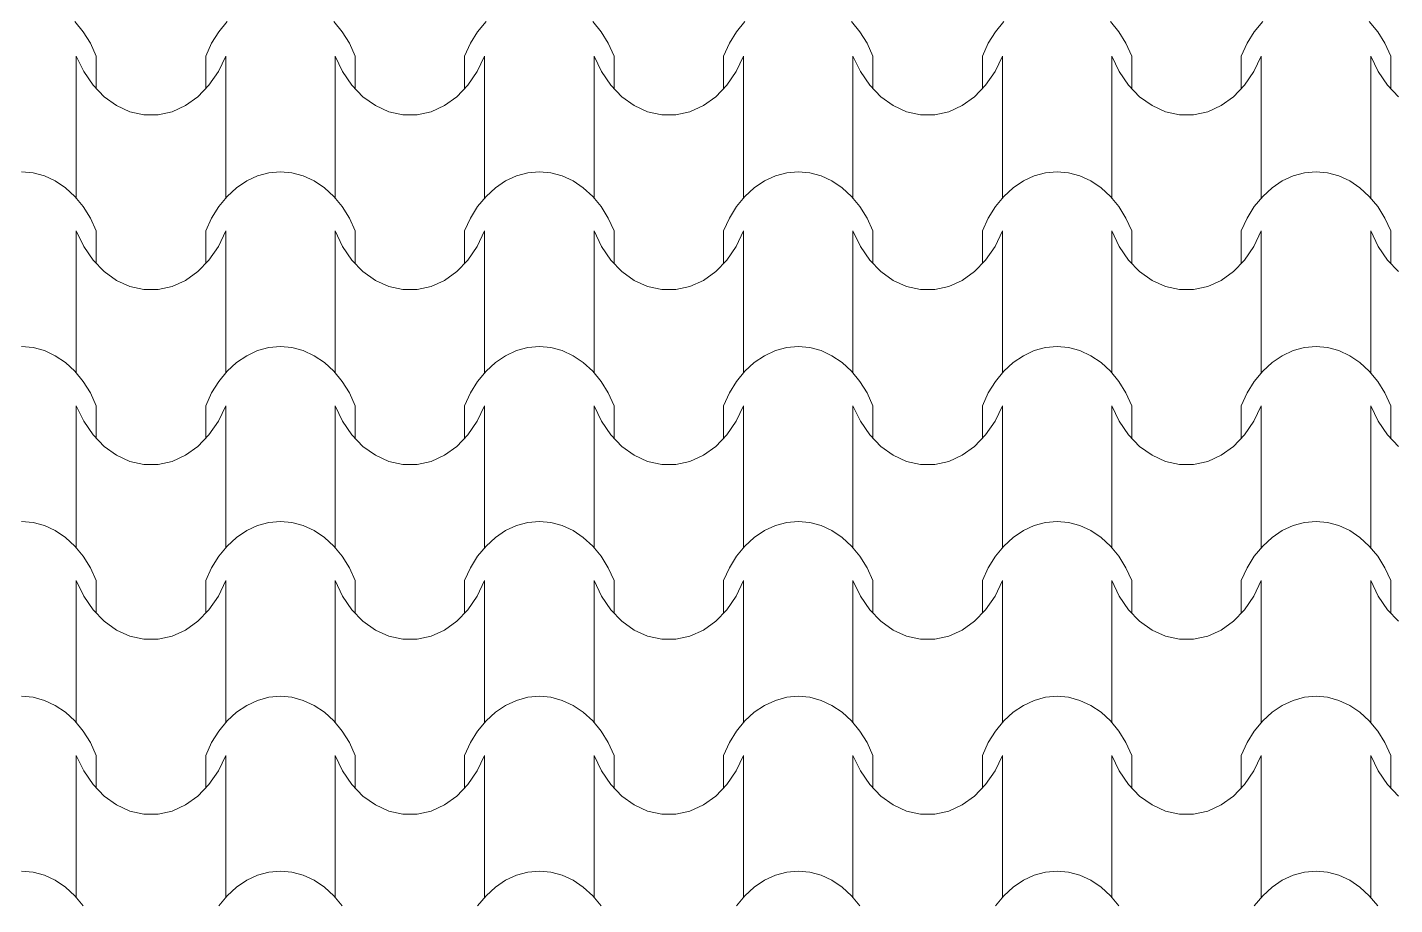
# Model space of a CAD drawing. Header units: millimetres. Extents: x 42452 to 2852333, y -419346 to 834876.
# Drawn here: x 2625997 to 2629564, y 651705 to 653995 of the extents above; entities that cross this region are included whole.
import ezdxf

# ---------------------------------------------------------------- set-up
doc = ezdxf.new("R2010")
doc.units = ezdxf.units.MM
doc.layers.add('M-2 keramitin shtrixi_Ном._пера__21_Pen_No__1', color=7, linetype='Continuous', lineweight=15)
doc.layers.add('memar', color=7, linetype='Continuous', lineweight=25)

# ---------------------------------------------------------------- blocks, each defined once
blk = doc.blocks.new('*X17')
at = {"layer": 'M-2 keramitin shtrixi_Ном._пера__21_Pen_No__1', "color": 7, "linetype": 'Continuous', "lineweight": 15}
for p, q in [((-260218.8, -1356700.6), (-260196.9, -1356727.2)), ((-259843.4, -1356727.2), (-259821.5, -1356700.6)), ((-259543.2, -1356700.6), (-259521.4, -1356727.2)), ((-259167.8, -1356727.2), (-259146, -1356700.6)), ((-258867.6, -1356700.6), (-258845.8, -1356727.2)), ((-258492.2, -1356727.2), (-258470.4, -1356700.6)), ((-258192.1, -1356700.6), (-258170.3, -1356727.2)), ((-257816.7, -1356727.2), (-257794.9, -1356700.6)), ((-257516.5, -1356700.6), (-257494.7, -1356727.2)), ((-257141.1, -1356727.2), (-257119.3, -1356700.6)), ((-256841, -1356700.6), (-256819.1, -1356727.2)), ((-260196.9, -1356727.2), (-260178.2, -1356757.5)), ((-260178.2, -1356757.5), (-260162.9, -1356790.7)), ((-259877.4, -1356790.7), (-259862.1, -1356757.5)), ((-259862.1, -1356757.5), (-259843.4, -1356727.2)), ((-259521.4, -1356727.2), (-259502.6, -1356757.5)), ((-259502.6, -1356757.5), (-259487.4, -1356790.7)), ((-259201.8, -1356790.7), (-259186.5, -1356757.5)), ((-259186.5, -1356757.5), (-259167.8, -1356727.2)), ((-258845.8, -1356727.2), (-258827.1, -1356757.5)), ((-258827.1, -1356757.5), (-258811.8, -1356790.7)), ((-258526.3, -1356790.7), (-258511, -1356757.5)), ((-258511, -1356757.5), (-258492.2, -1356727.2)), ((-258170.3, -1356727.2), (-258151.5, -1356757.5)), ((-258151.5, -1356757.5), (-258136.2, -1356790.7)), ((-257850.7, -1356790.7), (-257835.4, -1356757.5)), ((-257835.4, -1356757.5), (-257816.7, -1356727.2)), ((-257494.7, -1356727.2), (-257476, -1356757.5)), ((-257476, -1356757.5), (-257460.7, -1356790.7)), ((-257175.2, -1356790.7), (-257159.9, -1356757.5)), ((-257159.9, -1356757.5), (-257141.1, -1356727.2)), ((-256819.1, -1356727.2), (-256800.4, -1356757.5)), ((-256800.4, -1356757.5), (-256785.1, -1356790.7)), ((-260215.2, -1356975.8), (-260215.2, -1356790.7)), ((-260195.9, -1356831.2), (-260215.2, -1356790.7)), ((-260162.9, -1356875.8), (-260162.9, -1356790.7)), ((-259877.4, -1356875.8), (-259877.4, -1356790.7)), ((-259825.1, -1356790.7), (-259844.5, -1356831.2)), ((-259825.1, -1356975.8), (-259825.1, -1356790.7)), ((-259539.6, -1356975.8), (-259539.6, -1356790.7)), ((-259520.3, -1356831.2), (-259539.6, -1356790.7)), ((-259487.4, -1356875.8), (-259487.4, -1356790.7)), ((-259201.8, -1356875.8), (-259201.8, -1356790.7)), ((-259149.6, -1356790.7), (-259168.9, -1356831.2)), ((-259149.6, -1356975.8), (-259149.6, -1356790.7)), ((-258864.1, -1356975.8), (-258864.1, -1356790.7)), ((-258844.7, -1356831.2), (-258864.1, -1356790.7)), ((-258811.8, -1356875.8), (-258811.8, -1356790.7)), ((-258526.3, -1356875.8), (-258526.3, -1356790.7)), ((-258474, -1356790.7), (-258493.3, -1356831.2)), ((-258474, -1356975.8), (-258474, -1356790.7)), ((-258188.5, -1356975.8), (-258188.5, -1356790.7)), ((-258169.2, -1356831.2), (-258188.5, -1356790.7)), ((-258136.2, -1356875.8), (-258136.2, -1356790.7)), ((-257850.7, -1356875.8), (-257850.7, -1356790.7)), ((-257798.5, -1356790.7), (-257817.8, -1356831.2)), ((-257798.5, -1356975.8), (-257798.5, -1356790.7)), ((-257512.9, -1356975.8), (-257512.9, -1356790.7)), ((-257493.6, -1356831.2), (-257512.9, -1356790.7)), ((-257460.7, -1356875.8), (-257460.7, -1356790.7)), ((-257175.2, -1356875.8), (-257175.2, -1356790.7)), ((-257122.9, -1356790.7), (-257142.2, -1356831.2)), ((-257122.9, -1356975.8), (-257122.9, -1356790.7)), ((-256837.4, -1356975.8), (-256837.4, -1356790.7)), ((-256818.1, -1356831.2), (-256837.4, -1356790.7)), ((-256785.1, -1356875.8), (-256785.1, -1356790.7)), ((-260171.4, -1356866.9), (-260195.9, -1356831.2)), ((-259844.5, -1356831.2), (-259868.9, -1356866.9)), ((-259495.9, -1356866.9), (-259520.3, -1356831.2)), ((-259168.9, -1356831.2), (-259193.3, -1356866.9)), ((-258820.3, -1356866.9), (-258844.7, -1356831.2)), ((-258493.3, -1356831.2), (-258517.8, -1356866.9)), ((-258144.8, -1356866.9), (-258169.2, -1356831.2)), ((-257817.8, -1356831.2), (-257842.2, -1356866.9)), ((-257469.2, -1356866.9), (-257493.6, -1356831.2)), ((-257142.2, -1356831.2), (-257166.6, -1356866.9)), ((-256793.6, -1356866.9), (-256818.1, -1356831.2)), ((-260142.6, -1356896.9), (-260171.4, -1356866.9)), ((-260110.3, -1356920.1), (-260142.6, -1356896.9)), ((-259897.7, -1356896.9), (-259930, -1356920.1)), ((-259868.9, -1356866.9), (-259897.7, -1356896.9)), ((-259467.1, -1356896.9), (-259495.9, -1356866.9)), ((-259434.7, -1356920.1), (-259467.1, -1356896.9)), ((-259222.1, -1356896.9), (-259254.5, -1356920.1)), ((-259193.3, -1356866.9), (-259222.1, -1356896.9)), ((-258791.5, -1356896.9), (-258820.3, -1356866.9)), ((-258759.1, -1356920.1), (-258791.5, -1356896.9)), ((-258546.6, -1356896.9), (-258578.9, -1356920.1)), ((-258517.8, -1356866.9), (-258546.6, -1356896.9)), ((-258115.9, -1356896.9), (-258144.8, -1356866.9)), ((-258083.6, -1356920.1), (-258115.9, -1356896.9)), ((-257871, -1356896.9), (-257903.4, -1356920.1)), ((-257842.2, -1356866.9), (-257871, -1356896.9)), ((-257440.4, -1356896.9), (-257469.2, -1356866.9)), ((-257408, -1356920.1), (-257440.4, -1356896.9)), ((-257195.4, -1356896.9), (-257227.8, -1356920.1)), ((-257166.6, -1356866.9), (-257195.4, -1356896.9)), ((-256764.8, -1356896.9), (-256793.6, -1356866.9)), ((-260075.3, -1356936), (-260110.3, -1356920.1)), ((-260038.7, -1356944), (-260075.3, -1356936)), ((-259965, -1356936), (-260001.6, -1356944)), ((-259930, -1356920.1), (-259965, -1356936)), ((-259399.7, -1356936), (-259434.7, -1356920.1)), ((-259363.2, -1356944), (-259399.7, -1356936)), ((-259289.5, -1356936), (-259326, -1356944)), ((-259254.5, -1356920.1), (-259289.5, -1356936)), ((-258724.2, -1356936), (-258759.1, -1356920.1)), ((-258687.6, -1356944), (-258724.2, -1356936)), ((-258613.9, -1356936), (-258650.5, -1356944)), ((-258578.9, -1356920.1), (-258613.9, -1356936)), ((-258048.6, -1356936), (-258083.6, -1356920.1)), ((-258012, -1356944), (-258048.6, -1356936)), ((-257938.3, -1356936), (-257974.9, -1356944)), ((-257903.4, -1356920.1), (-257938.3, -1356936)), ((-257373.1, -1356936), (-257408, -1356920.1)), ((-257336.5, -1356944), (-257373.1, -1356936)), ((-257262.8, -1356936), (-257299.4, -1356944)), ((-257227.8, -1356920.1), (-257262.8, -1356936)), ((-260020.2, -1356944), (-260038.7, -1356944)), ((-260001.6, -1356944), (-260020.2, -1356944)), ((-259344.6, -1356944), (-259363.2, -1356944)), ((-259326, -1356944), (-259344.6, -1356944)), ((-258669, -1356944), (-258687.6, -1356944)), ((-258650.5, -1356944), (-258669, -1356944)), ((-257993.5, -1356944), (-258012, -1356944)), ((-257974.9, -1356944), (-257993.5, -1356944)), ((-257317.9, -1356944), (-257336.5, -1356944)), ((-257299.4, -1356944), (-257317.9, -1356944)), ((-260215.2, -1357160.8), (-260215.2, -1356975.8)), ((-259825.1, -1357160.8), (-259825.1, -1356975.8)), ((-259539.6, -1357160.8), (-259539.6, -1356975.8)), ((-259149.6, -1357160.8), (-259149.6, -1356975.8)), ((-258864.1, -1357160.8), (-258864.1, -1356975.8)), ((-258474, -1357160.8), (-258474, -1356975.8)), ((-258188.5, -1357160.8), (-258188.5, -1356975.8)), ((-257798.5, -1357160.8), (-257798.5, -1356975.8)), ((-257512.9, -1357160.8), (-257512.9, -1356975.8)), ((-257122.9, -1357160.8), (-257122.9, -1356975.8)), ((-256837.4, -1357160.8), (-256837.4, -1356975.8)), ((-260357.9, -1357092.7), (-260327.8, -1357095.4)), ((-260327.8, -1357095.4), (-260298.3, -1357103.4)), ((-260298.3, -1357103.4), (-260269.9, -1357116.5)), ((-259770.4, -1357116.5), (-259742, -1357103.4)), ((-259742, -1357103.4), (-259712.5, -1357095.4)), ((-259712.5, -1357095.4), (-259682.4, -1357092.7)), ((-259682.4, -1357092.7), (-259652.3, -1357095.4)), ((-259652.3, -1357095.4), (-259622.8, -1357103.4)), ((-259622.8, -1357103.4), (-259594.4, -1357116.5)), ((-259094.8, -1357116.5), (-259066.4, -1357103.4)), ((-259066.4, -1357103.4), (-259036.9, -1357095.4)), ((-259036.9, -1357095.4), (-259006.8, -1357092.7)), ((-259006.8, -1357092.7), (-258976.7, -1357095.4)), ((-258976.7, -1357095.4), (-258947.2, -1357103.4)), ((-258947.2, -1357103.4), (-258918.8, -1357116.5)), ((-258419.2, -1357116.5), (-258390.9, -1357103.4)), ((-258390.9, -1357103.4), (-258361.4, -1357095.4)), ((-258361.4, -1357095.4), (-258331.3, -1357092.7)), ((-258331.3, -1357092.7), (-258301.2, -1357095.4)), ((-258301.2, -1357095.4), (-258271.6, -1357103.4)), ((-258271.6, -1357103.4), (-258243.3, -1357116.5)), ((-257743.7, -1357116.5), (-257715.3, -1357103.4)), ((-257715.3, -1357103.4), (-257685.8, -1357095.4)), ((-257685.8, -1357095.4), (-257655.7, -1357092.7)), ((-257655.7, -1357092.7), (-257625.6, -1357095.4)), ((-257625.6, -1357095.4), (-257596.1, -1357103.4)), ((-257596.1, -1357103.4), (-257567.7, -1357116.5)), ((-257068.1, -1357116.5), (-257039.8, -1357103.4)), ((-257039.8, -1357103.4), (-257010.2, -1357095.4)), ((-257010.2, -1357095.4), (-256980.1, -1357092.7)), ((-256980.1, -1357092.7), (-256950, -1357095.4)), ((-256950, -1357095.4), (-256920.5, -1357103.4)), ((-256920.5, -1357103.4), (-256892.1, -1357116.5)), ((-260269.9, -1357116.5), (-260243.3, -1357134.4)), ((-260243.3, -1357134.4), (-260218.8, -1357157)), ((-259821.5, -1357157), (-259797.1, -1357134.4)), ((-259797.1, -1357134.4), (-259770.4, -1357116.5)), ((-259594.4, -1357116.5), (-259567.7, -1357134.4)), ((-259567.7, -1357134.4), (-259543.2, -1357157)), ((-259146, -1357157), (-259121.5, -1357134.4)), ((-259121.5, -1357134.4), (-259094.8, -1357116.5)), ((-258918.8, -1357116.5), (-258892.1, -1357134.4)), ((-258892.1, -1357134.4), (-258867.6, -1357157)), ((-258470.4, -1357157), (-258445.9, -1357134.4)), ((-258445.9, -1357134.4), (-258419.2, -1357116.5)), ((-258243.3, -1357116.5), (-258216.6, -1357134.4)), ((-258216.6, -1357134.4), (-258192.1, -1357157)), ((-257794.9, -1357157), (-257770.4, -1357134.4)), ((-257770.4, -1357134.4), (-257743.7, -1357116.5)), ((-257567.7, -1357116.5), (-257541, -1357134.4)), ((-257541, -1357134.4), (-257516.5, -1357157)), ((-257119.3, -1357157), (-257094.8, -1357134.4)), ((-257094.8, -1357134.4), (-257068.1, -1357116.5)), ((-256892.1, -1357116.5), (-256865.5, -1357134.4)), ((-256865.5, -1357134.4), (-256841, -1357157)), ((-260218.8, -1357157), (-260196.9, -1357183.6)), ((-260196.9, -1357183.6), (-260178.2, -1357213.8)), ((-259862.1, -1357213.8), (-259843.4, -1357183.6)), ((-259843.4, -1357183.6), (-259821.5, -1357157)), ((-259543.2, -1357157), (-259521.4, -1357183.6)), ((-259521.4, -1357183.6), (-259502.6, -1357213.8)), ((-259186.5, -1357213.8), (-259167.8, -1357183.6)), ((-259167.8, -1357183.6), (-259146, -1357157)), ((-258867.6, -1357157), (-258845.8, -1357183.6)), ((-258845.8, -1357183.6), (-258827.1, -1357213.8)), ((-258511, -1357213.8), (-258492.2, -1357183.6)), ((-258492.2, -1357183.6), (-258470.4, -1357157)), ((-258192.1, -1357157), (-258170.3, -1357183.6)), ((-258170.3, -1357183.6), (-258151.5, -1357213.8)), ((-257835.4, -1357213.8), (-257816.7, -1357183.6)), ((-257816.7, -1357183.6), (-257794.9, -1357157)), ((-257516.5, -1357157), (-257494.7, -1357183.6)), ((-257494.7, -1357183.6), (-257476, -1357213.8)), ((-257159.9, -1357213.8), (-257141.1, -1357183.6)), ((-257141.1, -1357183.6), (-257119.3, -1357157)), ((-256841, -1357157), (-256819.1, -1357183.6)), ((-256819.1, -1357183.6), (-256800.4, -1357213.8)), ((-260178.2, -1357213.8), (-260162.9, -1357247)), ((-259877.4, -1357247), (-259862.1, -1357213.8)), ((-259502.6, -1357213.8), (-259487.4, -1357247)), ((-259201.8, -1357247), (-259186.5, -1357213.8)), ((-258827.1, -1357213.8), (-258811.8, -1357247)), ((-258526.3, -1357247), (-258511, -1357213.8)), ((-258151.5, -1357213.8), (-258136.2, -1357247)), ((-257850.7, -1357247), (-257835.4, -1357213.8)), ((-257476, -1357213.8), (-257460.7, -1357247)), ((-257175.2, -1357247), (-257159.9, -1357213.8)), ((-256800.4, -1357213.8), (-256785.1, -1357247)), ((-260215.2, -1357432.1), (-260215.2, -1357247)), ((-260195.9, -1357287.6), (-260215.2, -1357247)), ((-260162.9, -1357332.1), (-260162.9, -1357247)), ((-259877.4, -1357332.1), (-259877.4, -1357247)), ((-259825.1, -1357247), (-259844.5, -1357287.6)), ((-259825.1, -1357432.1), (-259825.1, -1357247)), ((-259539.6, -1357432.1), (-259539.6, -1357247)), ((-259520.3, -1357287.6), (-259539.6, -1357247)), ((-259487.4, -1357332.1), (-259487.4, -1357247)), ((-259201.8, -1357332.1), (-259201.8, -1357247)), ((-259149.6, -1357247), (-259168.9, -1357287.6)), ((-259149.6, -1357432.1), (-259149.6, -1357247)), ((-258864.1, -1357432.1), (-258864.1, -1357247)), ((-258844.7, -1357287.6), (-258864.1, -1357247)), ((-258811.8, -1357332.1), (-258811.8, -1357247)), ((-258526.3, -1357332.1), (-258526.3, -1357247)), ((-258474, -1357247), (-258493.3, -1357287.6)), ((-258474, -1357432.1), (-258474, -1357247)), ((-258188.5, -1357432.1), (-258188.5, -1357247)), ((-258169.2, -1357287.6), (-258188.5, -1357247)), ((-258136.2, -1357332.1), (-258136.2, -1357247)), ((-257850.7, -1357332.1), (-257850.7, -1357247)), ((-257798.5, -1357247), (-257817.8, -1357287.6)), ((-257798.5, -1357432.1), (-257798.5, -1357247)), ((-257512.9, -1357432.1), (-257512.9, -1357247)), ((-257493.6, -1357287.6), (-257512.9, -1357247)), ((-257460.7, -1357332.1), (-257460.7, -1357247)), ((-257175.2, -1357332.1), (-257175.2, -1357247)), ((-257122.9, -1357247), (-257142.2, -1357287.6)), ((-257122.9, -1357432.1), (-257122.9, -1357247)), ((-256837.4, -1357432.1), (-256837.4, -1357247)), ((-256818.1, -1357287.6), (-256837.4, -1357247)), ((-256785.1, -1357332.1), (-256785.1, -1357247)), ((-260171.4, -1357323.3), (-260195.9, -1357287.6)), ((-259844.5, -1357287.6), (-259868.9, -1357323.3)), ((-259495.9, -1357323.3), (-259520.3, -1357287.6)), ((-259168.9, -1357287.6), (-259193.3, -1357323.3)), ((-258820.3, -1357323.3), (-258844.7, -1357287.6)), ((-258493.3, -1357287.6), (-258517.8, -1357323.3)), ((-258144.8, -1357323.3), (-258169.2, -1357287.6)), ((-257817.8, -1357287.6), (-257842.2, -1357323.3)), ((-257469.2, -1357323.3), (-257493.6, -1357287.6)), ((-257142.2, -1357287.6), (-257166.6, -1357323.3)), ((-256793.6, -1357323.3), (-256818.1, -1357287.6)), ((-260142.6, -1357353.2), (-260171.4, -1357323.3)), ((-259868.9, -1357323.3), (-259897.7, -1357353.2)), ((-259467.1, -1357353.2), (-259495.9, -1357323.3)), ((-259193.3, -1357323.3), (-259222.1, -1357353.2)), ((-258791.5, -1357353.2), (-258820.3, -1357323.3)), ((-258517.8, -1357323.3), (-258546.6, -1357353.2)), ((-258115.9, -1357353.2), (-258144.8, -1357323.3)), ((-257842.2, -1357323.3), (-257871, -1357353.2)), ((-257440.4, -1357353.2), (-257469.2, -1357323.3)), ((-257166.6, -1357323.3), (-257195.4, -1357353.2)), ((-256764.8, -1357353.2), (-256793.6, -1357323.3)), ((-260110.3, -1357376.4), (-260142.6, -1357353.2)), ((-259897.7, -1357353.2), (-259930, -1357376.4)), ((-259434.7, -1357376.4), (-259467.1, -1357353.2)), ((-259222.1, -1357353.2), (-259254.5, -1357376.4)), ((-258759.1, -1357376.4), (-258791.5, -1357353.2)), ((-258546.6, -1357353.2), (-258578.9, -1357376.4)), ((-258083.6, -1357376.4), (-258115.9, -1357353.2)), ((-257871, -1357353.2), (-257903.4, -1357376.4)), ((-257408, -1357376.4), (-257440.4, -1357353.2)), ((-257195.4, -1357353.2), (-257227.8, -1357376.4)), ((-260075.3, -1357392.3), (-260110.3, -1357376.4)), ((-260038.7, -1357400.4), (-260075.3, -1357392.3)), ((-260020.2, -1357400.4), (-260038.7, -1357400.4)), ((-260001.6, -1357400.4), (-260020.2, -1357400.4)), ((-259965, -1357392.3), (-260001.6, -1357400.4)), ((-259930, -1357376.4), (-259965, -1357392.3)), ((-259399.7, -1357392.3), (-259434.7, -1357376.4)), ((-259363.2, -1357400.4), (-259399.7, -1357392.3)), ((-259344.6, -1357400.4), (-259363.2, -1357400.4)), ((-259326, -1357400.4), (-259344.6, -1357400.4)), ((-259289.5, -1357392.3), (-259326, -1357400.4)), ((-259254.5, -1357376.4), (-259289.5, -1357392.3)), ((-258724.2, -1357392.3), (-258759.1, -1357376.4)), ((-258687.6, -1357400.4), (-258724.2, -1357392.3)), ((-258669, -1357400.4), (-258687.6, -1357400.4)), ((-258650.5, -1357400.4), (-258669, -1357400.4)), ((-258613.9, -1357392.3), (-258650.5, -1357400.4)), ((-258578.9, -1357376.4), (-258613.9, -1357392.3)), ((-258048.6, -1357392.3), (-258083.6, -1357376.4)), ((-258012, -1357400.4), (-258048.6, -1357392.3)), ((-257993.5, -1357400.4), (-258012, -1357400.4)), ((-257974.9, -1357400.4), (-257993.5, -1357400.4)), ((-257938.3, -1357392.3), (-257974.9, -1357400.4)), ((-257903.4, -1357376.4), (-257938.3, -1357392.3)), ((-257373.1, -1357392.3), (-257408, -1357376.4)), ((-257336.5, -1357400.4), (-257373.1, -1357392.3)), ((-257317.9, -1357400.4), (-257336.5, -1357400.4)), ((-257299.4, -1357400.4), (-257317.9, -1357400.4)), ((-257262.8, -1357392.3), (-257299.4, -1357400.4)), ((-257227.8, -1357376.4), (-257262.8, -1357392.3)), ((-260215.2, -1357617.2), (-260215.2, -1357432.1)), ((-259825.1, -1357617.2), (-259825.1, -1357432.1)), ((-259539.6, -1357617.2), (-259539.6, -1357432.1)), ((-259149.6, -1357617.2), (-259149.6, -1357432.1)), ((-258864.1, -1357617.2), (-258864.1, -1357432.1)), ((-258474, -1357617.2), (-258474, -1357432.1)), ((-258188.5, -1357617.2), (-258188.5, -1357432.1)), ((-257798.5, -1357617.2), (-257798.5, -1357432.1)), ((-257512.9, -1357617.2), (-257512.9, -1357432.1)), ((-257122.9, -1357617.2), (-257122.9, -1357432.1)), ((-256837.4, -1357617.2), (-256837.4, -1357432.1)), ((-260357.9, -1357549.1), (-260327.8, -1357551.7)), ((-260327.8, -1357551.7), (-260298.3, -1357559.7)), ((-260298.3, -1357559.7), (-260269.9, -1357572.8)), ((-260269.9, -1357572.8), (-260243.3, -1357590.8)), ((-259797.1, -1357590.8), (-259770.4, -1357572.8)), ((-259770.4, -1357572.8), (-259742, -1357559.7)), ((-259742, -1357559.7), (-259712.5, -1357551.7)), ((-259712.5, -1357551.7), (-259682.4, -1357549.1)), ((-259682.4, -1357549.1), (-259652.3, -1357551.7)), ((-259652.3, -1357551.7), (-259622.8, -1357559.7)), ((-259622.8, -1357559.7), (-259594.4, -1357572.8)), ((-259594.4, -1357572.8), (-259567.7, -1357590.8)), ((-259121.5, -1357590.8), (-259094.8, -1357572.8)), ((-259094.8, -1357572.8), (-259066.4, -1357559.7)), ((-259066.4, -1357559.7), (-259036.9, -1357551.7)), ((-259036.9, -1357551.7), (-259006.8, -1357549.1)), ((-259006.8, -1357549.1), (-258976.7, -1357551.7)), ((-258976.7, -1357551.7), (-258947.2, -1357559.7)), ((-258947.2, -1357559.7), (-258918.8, -1357572.8)), ((-258918.8, -1357572.8), (-258892.1, -1357590.8)), ((-258445.9, -1357590.8), (-258419.2, -1357572.8)), ((-258419.2, -1357572.8), (-258390.9, -1357559.7)), ((-258390.9, -1357559.7), (-258361.4, -1357551.7)), ((-258361.4, -1357551.7), (-258331.3, -1357549.1)), ((-258331.3, -1357549.1), (-258301.2, -1357551.7)), ((-258301.2, -1357551.7), (-258271.6, -1357559.7)), ((-258271.6, -1357559.7), (-258243.3, -1357572.8)), ((-258243.3, -1357572.8), (-258216.6, -1357590.8)), ((-257770.4, -1357590.8), (-257743.7, -1357572.8)), ((-257743.7, -1357572.8), (-257715.3, -1357559.7)), ((-257715.3, -1357559.7), (-257685.8, -1357551.7)), ((-257685.8, -1357551.7), (-257655.7, -1357549.1)), ((-257655.7, -1357549.1), (-257625.6, -1357551.7)), ((-257625.6, -1357551.7), (-257596.1, -1357559.7)), ((-257596.1, -1357559.7), (-257567.7, -1357572.8)), ((-257567.7, -1357572.8), (-257541, -1357590.8)), ((-257094.8, -1357590.8), (-257068.1, -1357572.8)), ((-257068.1, -1357572.8), (-257039.8, -1357559.7)), ((-257039.8, -1357559.7), (-257010.2, -1357551.7)), ((-257010.2, -1357551.7), (-256980.1, -1357549.1)), ((-256980.1, -1357549.1), (-256950, -1357551.7)), ((-256950, -1357551.7), (-256920.5, -1357559.7)), ((-256920.5, -1357559.7), (-256892.1, -1357572.8)), ((-256892.1, -1357572.8), (-256865.5, -1357590.8)), ((-260243.3, -1357590.8), (-260218.8, -1357613.3)), ((-260218.8, -1357613.3), (-260196.9, -1357639.9)), ((-259843.4, -1357639.9), (-259821.5, -1357613.3)), ((-259821.5, -1357613.3), (-259797.1, -1357590.8)), ((-259567.7, -1357590.8), (-259543.2, -1357613.3)), ((-259543.2, -1357613.3), (-259521.4, -1357639.9)), ((-259167.8, -1357639.9), (-259146, -1357613.3)), ((-259146, -1357613.3), (-259121.5, -1357590.8)), ((-258892.1, -1357590.8), (-258867.6, -1357613.3)), ((-258867.6, -1357613.3), (-258845.8, -1357639.9)), ((-258492.2, -1357639.9), (-258470.4, -1357613.3)), ((-258470.4, -1357613.3), (-258445.9, -1357590.8)), ((-258216.6, -1357590.8), (-258192.1, -1357613.3)), ((-258192.1, -1357613.3), (-258170.3, -1357639.9)), ((-257816.7, -1357639.9), (-257794.9, -1357613.3)), ((-257794.9, -1357613.3), (-257770.4, -1357590.8)), ((-257541, -1357590.8), (-257516.5, -1357613.3)), ((-257516.5, -1357613.3), (-257494.7, -1357639.9)), ((-257141.1, -1357639.9), (-257119.3, -1357613.3)), ((-257119.3, -1357613.3), (-257094.8, -1357590.8)), ((-256865.5, -1357590.8), (-256841, -1357613.3)), ((-256841, -1357613.3), (-256819.1, -1357639.9)), ((-260196.9, -1357639.9), (-260178.2, -1357670.2)), ((-259862.1, -1357670.2), (-259843.4, -1357639.9)), ((-259521.4, -1357639.9), (-259502.6, -1357670.2)), ((-259186.5, -1357670.2), (-259167.8, -1357639.9)), ((-258845.8, -1357639.9), (-258827.1, -1357670.2)), ((-258511, -1357670.2), (-258492.2, -1357639.9)), ((-258170.3, -1357639.9), (-258151.5, -1357670.2)), ((-257835.4, -1357670.2), (-257816.7, -1357639.9)), ((-257494.7, -1357639.9), (-257476, -1357670.2)), ((-257159.9, -1357670.2), (-257141.1, -1357639.9)), ((-256819.1, -1357639.9), (-256800.4, -1357670.2)), ((-260178.2, -1357670.2), (-260162.9, -1357703.4)), ((-259877.4, -1357703.4), (-259862.1, -1357670.2)), ((-259502.6, -1357670.2), (-259487.4, -1357703.4)), ((-259201.8, -1357703.4), (-259186.5, -1357670.2)), ((-258827.1, -1357670.2), (-258811.8, -1357703.4)), ((-258526.3, -1357703.4), (-258511, -1357670.2)), ((-258151.5, -1357670.2), (-258136.2, -1357703.4)), ((-257850.7, -1357703.4), (-257835.4, -1357670.2)), ((-257476, -1357670.2), (-257460.7, -1357703.4)), ((-257175.2, -1357703.4), (-257159.9, -1357670.2)), ((-256800.4, -1357670.2), (-256785.1, -1357703.4)), ((-260215.2, -1357888.5), (-260215.2, -1357703.4)), ((-260195.9, -1357743.9), (-260215.2, -1357703.4)), ((-260162.9, -1357788.5), (-260162.9, -1357703.4)), ((-259877.4, -1357788.5), (-259877.4, -1357703.4)), ((-259825.1, -1357703.4), (-259844.5, -1357743.9)), ((-259825.1, -1357888.5), (-259825.1, -1357703.4)), ((-259539.6, -1357888.5), (-259539.6, -1357703.4)), ((-259520.3, -1357743.9), (-259539.6, -1357703.4)), ((-259487.4, -1357788.5), (-259487.4, -1357703.4)), ((-259201.8, -1357788.5), (-259201.8, -1357703.4)), ((-259149.6, -1357703.4), (-259168.9, -1357743.9)), ((-259149.6, -1357888.5), (-259149.6, -1357703.4)), ((-258864.1, -1357888.5), (-258864.1, -1357703.4)), ((-258844.7, -1357743.9), (-258864.1, -1357703.4)), ((-258811.8, -1357788.5), (-258811.8, -1357703.4)), ((-258526.3, -1357788.5), (-258526.3, -1357703.4)), ((-258474, -1357703.4), (-258493.3, -1357743.9)), ((-258474, -1357888.5), (-258474, -1357703.4)), ((-258188.5, -1357888.5), (-258188.5, -1357703.4)), ((-258169.2, -1357743.9), (-258188.5, -1357703.4)), ((-258136.2, -1357788.5), (-258136.2, -1357703.4)), ((-257850.7, -1357788.5), (-257850.7, -1357703.4)), ((-257798.5, -1357703.4), (-257817.8, -1357743.9)), ((-257798.5, -1357888.5), (-257798.5, -1357703.4)), ((-257512.9, -1357888.5), (-257512.9, -1357703.4)), ((-257493.6, -1357743.9), (-257512.9, -1357703.4)), ((-257460.7, -1357788.5), (-257460.7, -1357703.4)), ((-257175.2, -1357788.5), (-257175.2, -1357703.4)), ((-257122.9, -1357703.4), (-257142.2, -1357743.9)), ((-257122.9, -1357888.5), (-257122.9, -1357703.4)), ((-256837.4, -1357888.5), (-256837.4, -1357703.4)), ((-256818.1, -1357743.9), (-256837.4, -1357703.4)), ((-256785.1, -1357788.5), (-256785.1, -1357703.4)), ((-260171.4, -1357779.6), (-260195.9, -1357743.9)), ((-259844.5, -1357743.9), (-259868.9, -1357779.6)), ((-259495.9, -1357779.6), (-259520.3, -1357743.9)), ((-259168.9, -1357743.9), (-259193.3, -1357779.6)), ((-258820.3, -1357779.6), (-258844.7, -1357743.9)), ((-258493.3, -1357743.9), (-258517.8, -1357779.6)), ((-258144.8, -1357779.6), (-258169.2, -1357743.9)), ((-257817.8, -1357743.9), (-257842.2, -1357779.6)), ((-257469.2, -1357779.6), (-257493.6, -1357743.9)), ((-257142.2, -1357743.9), (-257166.6, -1357779.6)), ((-256793.6, -1357779.6), (-256818.1, -1357743.9)), ((-260142.6, -1357809.5), (-260171.4, -1357779.6)), ((-259868.9, -1357779.6), (-259897.7, -1357809.5)), ((-259467.1, -1357809.5), (-259495.9, -1357779.6)), ((-259193.3, -1357779.6), (-259222.1, -1357809.5)), ((-258791.5, -1357809.5), (-258820.3, -1357779.6)), ((-258517.8, -1357779.6), (-258546.6, -1357809.5)), ((-258115.9, -1357809.5), (-258144.8, -1357779.6)), ((-257842.2, -1357779.6), (-257871, -1357809.5)), ((-257440.4, -1357809.5), (-257469.2, -1357779.6)), ((-257166.6, -1357779.6), (-257195.4, -1357809.5)), ((-256764.8, -1357809.5), (-256793.6, -1357779.6)), ((-260110.3, -1357832.8), (-260142.6, -1357809.5)), ((-259897.7, -1357809.5), (-259930, -1357832.8)), ((-259434.7, -1357832.8), (-259467.1, -1357809.5)), ((-259222.1, -1357809.5), (-259254.5, -1357832.8)), ((-258759.1, -1357832.8), (-258791.5, -1357809.5)), ((-258546.6, -1357809.5), (-258578.9, -1357832.8)), ((-258083.6, -1357832.8), (-258115.9, -1357809.5)), ((-257871, -1357809.5), (-257903.4, -1357832.8)), ((-257408, -1357832.8), (-257440.4, -1357809.5)), ((-257195.4, -1357809.5), (-257227.8, -1357832.8)), ((-260075.3, -1357848.7), (-260110.3, -1357832.8)), ((-260038.7, -1357856.7), (-260075.3, -1357848.7)), ((-260020.2, -1357856.7), (-260038.7, -1357856.7)), ((-260001.6, -1357856.7), (-260020.2, -1357856.7)), ((-259965, -1357848.7), (-260001.6, -1357856.7)), ((-259930, -1357832.8), (-259965, -1357848.7)), ((-259399.7, -1357848.7), (-259434.7, -1357832.8)), ((-259363.2, -1357856.7), (-259399.7, -1357848.7)), ((-259344.6, -1357856.7), (-259363.2, -1357856.7)), ((-259326, -1357856.7), (-259344.6, -1357856.7)), ((-259289.5, -1357848.7), (-259326, -1357856.7)), ((-259254.5, -1357832.8), (-259289.5, -1357848.7)), ((-258724.2, -1357848.7), (-258759.1, -1357832.8)), ((-258687.6, -1357856.7), (-258724.2, -1357848.7)), ((-258669, -1357856.7), (-258687.6, -1357856.7)), ((-258650.5, -1357856.7), (-258669, -1357856.7)), ((-258613.9, -1357848.7), (-258650.5, -1357856.7)), ((-258578.9, -1357832.8), (-258613.9, -1357848.7)), ((-258048.6, -1357848.7), (-258083.6, -1357832.8)), ((-258012, -1357856.7), (-258048.6, -1357848.7)), ((-257993.5, -1357856.7), (-258012, -1357856.7)), ((-257974.9, -1357856.7), (-257993.5, -1357856.7)), ((-257938.3, -1357848.7), (-257974.9, -1357856.7)), ((-257903.4, -1357832.8), (-257938.3, -1357848.7)), ((-257373.1, -1357848.7), (-257408, -1357832.8)), ((-257336.5, -1357856.7), (-257373.1, -1357848.7)), ((-257317.9, -1357856.7), (-257336.5, -1357856.7)), ((-257299.4, -1357856.7), (-257317.9, -1357856.7)), ((-257262.8, -1357848.7), (-257299.4, -1357856.7)), ((-257227.8, -1357832.8), (-257262.8, -1357848.7)), ((-260215.2, -1358073.5), (-260215.2, -1357888.5)), ((-259825.1, -1358073.5), (-259825.1, -1357888.5)), ((-259539.6, -1358073.5), (-259539.6, -1357888.5)), ((-259149.6, -1358073.5), (-259149.6, -1357888.5)), ((-258864.1, -1358073.5), (-258864.1, -1357888.5)), ((-258474, -1358073.5), (-258474, -1357888.5)), ((-258188.5, -1358073.5), (-258188.5, -1357888.5)), ((-257798.5, -1358073.5), (-257798.5, -1357888.5)), ((-257512.9, -1358073.5), (-257512.9, -1357888.5)), ((-257122.9, -1358073.5), (-257122.9, -1357888.5)), ((-256837.4, -1358073.5), (-256837.4, -1357888.5)), ((-260357.9, -1358005.4), (-260327.8, -1358008.1)), ((-259712.5, -1358008.1), (-259682.4, -1358005.4)), ((-259682.4, -1358005.4), (-259652.3, -1358008.1)), ((-259036.9, -1358008.1), (-259006.8, -1358005.4)), ((-259006.8, -1358005.4), (-258976.7, -1358008.1)), ((-258361.4, -1358008.1), (-258331.3, -1358005.4)), ((-258331.3, -1358005.4), (-258301.2, -1358008.1)), ((-257685.8, -1358008.1), (-257655.7, -1358005.4)), ((-257655.7, -1358005.4), (-257625.6, -1358008.1)), ((-257010.2, -1358008.1), (-256980.1, -1358005.4)), ((-256980.1, -1358005.4), (-256950, -1358008.1)), ((-260327.8, -1358008.1), (-260298.3, -1358016.1)), ((-260298.3, -1358016.1), (-260269.9, -1358029.1)), ((-260269.9, -1358029.1), (-260243.3, -1358047.1)), ((-259797.1, -1358047.1), (-259770.4, -1358029.1)), ((-259770.4, -1358029.1), (-259742, -1358016.1)), ((-259742, -1358016.1), (-259712.5, -1358008.1)), ((-259652.3, -1358008.1), (-259622.8, -1358016.1)), ((-259622.8, -1358016.1), (-259594.4, -1358029.1)), ((-259594.4, -1358029.1), (-259567.7, -1358047.1)), ((-259121.5, -1358047.1), (-259094.8, -1358029.1)), ((-259094.8, -1358029.1), (-259066.4, -1358016.1)), ((-259066.4, -1358016.1), (-259036.9, -1358008.1)), ((-258976.7, -1358008.1), (-258947.2, -1358016.1)), ((-258947.2, -1358016.1), (-258918.8, -1358029.1)), ((-258918.8, -1358029.1), (-258892.1, -1358047.1)), ((-258445.9, -1358047.1), (-258419.2, -1358029.1)), ((-258419.2, -1358029.1), (-258390.9, -1358016.1)), ((-258390.9, -1358016.1), (-258361.4, -1358008.1)), ((-258301.2, -1358008.1), (-258271.6, -1358016.1)), ((-258271.6, -1358016.1), (-258243.3, -1358029.1)), ((-258243.3, -1358029.1), (-258216.6, -1358047.1)), ((-257770.4, -1358047.1), (-257743.7, -1358029.1)), ((-257743.7, -1358029.1), (-257715.3, -1358016.1)), ((-257715.3, -1358016.1), (-257685.8, -1358008.1)), ((-257625.6, -1358008.1), (-257596.1, -1358016.1)), ((-257596.1, -1358016.1), (-257567.7, -1358029.1)), ((-257567.7, -1358029.1), (-257541, -1358047.1)), ((-257094.8, -1358047.1), (-257068.1, -1358029.1)), ((-257068.1, -1358029.1), (-257039.8, -1358016.1)), ((-257039.8, -1358016.1), (-257010.2, -1358008.1)), ((-256950, -1358008.1), (-256920.5, -1358016.1)), ((-256920.5, -1358016.1), (-256892.1, -1358029.1)), ((-256892.1, -1358029.1), (-256865.5, -1358047.1)), ((-260243.3, -1358047.1), (-260218.8, -1358069.6)), ((-260218.8, -1358069.6), (-260196.9, -1358096.3)), ((-259843.4, -1358096.3), (-259821.5, -1358069.6)), ((-259821.5, -1358069.6), (-259797.1, -1358047.1)), ((-259567.7, -1358047.1), (-259543.2, -1358069.6)), ((-259543.2, -1358069.6), (-259521.4, -1358096.3)), ((-259167.8, -1358096.3), (-259146, -1358069.6)), ((-259146, -1358069.6), (-259121.5, -1358047.1)), ((-258892.1, -1358047.1), (-258867.6, -1358069.6)), ((-258867.6, -1358069.6), (-258845.8, -1358096.3)), ((-258492.2, -1358096.3), (-258470.4, -1358069.6)), ((-258470.4, -1358069.6), (-258445.9, -1358047.1)), ((-258216.6, -1358047.1), (-258192.1, -1358069.6)), ((-258192.1, -1358069.6), (-258170.3, -1358096.3)), ((-257816.7, -1358096.3), (-257794.9, -1358069.6)), ((-257794.9, -1358069.6), (-257770.4, -1358047.1)), ((-257541, -1358047.1), (-257516.5, -1358069.6)), ((-257516.5, -1358069.6), (-257494.7, -1358096.3)), ((-257141.1, -1358096.3), (-257119.3, -1358069.6)), ((-257119.3, -1358069.6), (-257094.8, -1358047.1)), ((-256865.5, -1358047.1), (-256841, -1358069.6)), ((-256841, -1358069.6), (-256819.1, -1358096.3)), ((-260196.9, -1358096.3), (-260178.2, -1358126.5)), ((-259862.1, -1358126.5), (-259843.4, -1358096.3)), ((-259521.4, -1358096.3), (-259502.6, -1358126.5)), ((-259186.5, -1358126.5), (-259167.8, -1358096.3)), ((-258845.8, -1358096.3), (-258827.1, -1358126.5)), ((-258511, -1358126.5), (-258492.2, -1358096.3)), ((-258170.3, -1358096.3), (-258151.5, -1358126.5)), ((-257835.4, -1358126.5), (-257816.7, -1358096.3)), ((-257494.7, -1358096.3), (-257476, -1358126.5)), ((-257159.9, -1358126.5), (-257141.1, -1358096.3)), ((-256819.1, -1358096.3), (-256800.4, -1358126.5)), ((-260178.2, -1358126.5), (-260162.9, -1358159.7)), ((-259877.4, -1358159.7), (-259862.1, -1358126.5)), ((-259502.6, -1358126.5), (-259487.4, -1358159.7)), ((-259201.8, -1358159.7), (-259186.5, -1358126.5)), ((-258827.1, -1358126.5), (-258811.8, -1358159.7)), ((-258526.3, -1358159.7), (-258511, -1358126.5)), ((-258151.5, -1358126.5), (-258136.2, -1358159.7)), ((-257850.7, -1358159.7), (-257835.4, -1358126.5)), ((-257476, -1358126.5), (-257460.7, -1358159.7)), ((-257175.2, -1358159.7), (-257159.9, -1358126.5)), ((-256800.4, -1358126.5), (-256785.1, -1358159.7)), ((-260215.2, -1358344.8), (-260215.2, -1358159.7)), ((-260195.9, -1358200.3), (-260215.2, -1358159.7)), ((-260162.9, -1358244.8), (-260162.9, -1358159.7)), ((-259877.4, -1358244.8), (-259877.4, -1358159.7)), ((-259825.1, -1358159.7), (-259844.5, -1358200.3)), ((-259825.1, -1358344.8), (-259825.1, -1358159.7)), ((-259539.6, -1358344.8), (-259539.6, -1358159.7)), ((-259520.3, -1358200.3), (-259539.6, -1358159.7)), ((-259487.4, -1358244.8), (-259487.4, -1358159.7)), ((-259201.8, -1358244.8), (-259201.8, -1358159.7)), ((-259149.6, -1358159.7), (-259168.9, -1358200.3)), ((-259149.6, -1358344.8), (-259149.6, -1358159.7)), ((-258864.1, -1358344.8), (-258864.1, -1358159.7)), ((-258844.7, -1358200.3), (-258864.1, -1358159.7)), ((-258811.8, -1358244.8), (-258811.8, -1358159.7)), ((-258526.3, -1358244.8), (-258526.3, -1358159.7)), ((-258474, -1358159.7), (-258493.3, -1358200.3)), ((-258474, -1358344.8), (-258474, -1358159.7)), ((-258188.5, -1358344.8), (-258188.5, -1358159.7)), ((-258169.2, -1358200.3), (-258188.5, -1358159.7)), ((-258136.2, -1358244.8), (-258136.2, -1358159.7)), ((-257850.7, -1358244.8), (-257850.7, -1358159.7)), ((-257798.5, -1358159.7), (-257817.8, -1358200.3)), ((-257798.5, -1358344.8), (-257798.5, -1358159.7)), ((-257512.9, -1358344.8), (-257512.9, -1358159.7)), ((-257493.6, -1358200.3), (-257512.9, -1358159.7)), ((-257460.7, -1358244.8), (-257460.7, -1358159.7)), ((-257175.2, -1358244.8), (-257175.2, -1358159.7)), ((-257122.9, -1358159.7), (-257142.2, -1358200.3)), ((-257122.9, -1358344.8), (-257122.9, -1358159.7)), ((-256837.4, -1358344.8), (-256837.4, -1358159.7)), ((-256818.1, -1358200.3), (-256837.4, -1358159.7)), ((-256785.1, -1358244.8), (-256785.1, -1358159.7)), ((-260171.4, -1358236), (-260195.9, -1358200.3)), ((-259844.5, -1358200.3), (-259868.9, -1358236)), ((-259495.9, -1358236), (-259520.3, -1358200.3)), ((-259168.9, -1358200.3), (-259193.3, -1358236)), ((-258820.3, -1358236), (-258844.7, -1358200.3)), ((-258493.3, -1358200.3), (-258517.8, -1358236)), ((-258144.8, -1358236), (-258169.2, -1358200.3)), ((-257817.8, -1358200.3), (-257842.2, -1358236)), ((-257469.2, -1358236), (-257493.6, -1358200.3)), ((-257142.2, -1358200.3), (-257166.6, -1358236)), ((-256793.6, -1358236), (-256818.1, -1358200.3)), ((-260142.6, -1358265.9), (-260171.4, -1358236)), ((-259868.9, -1358236), (-259897.7, -1358265.9)), ((-259467.1, -1358265.9), (-259495.9, -1358236)), ((-259193.3, -1358236), (-259222.1, -1358265.9)), ((-258791.5, -1358265.9), (-258820.3, -1358236)), ((-258517.8, -1358236), (-258546.6, -1358265.9)), ((-258115.9, -1358265.9), (-258144.8, -1358236)), ((-257842.2, -1358236), (-257871, -1358265.9)), ((-257440.4, -1358265.9), (-257469.2, -1358236)), ((-257166.6, -1358236), (-257195.4, -1358265.9)), ((-256764.8, -1358265.9), (-256793.6, -1358236)), ((-260110.3, -1358289.1), (-260142.6, -1358265.9)), ((-260075.3, -1358305), (-260110.3, -1358289.1)), ((-259930, -1358289.1), (-259965, -1358305)), ((-259897.7, -1358265.9), (-259930, -1358289.1)), ((-259434.7, -1358289.1), (-259467.1, -1358265.9)), ((-259399.7, -1358305), (-259434.7, -1358289.1)), ((-259254.5, -1358289.1), (-259289.5, -1358305)), ((-259222.1, -1358265.9), (-259254.5, -1358289.1)), ((-258759.1, -1358289.1), (-258791.5, -1358265.9)), ((-258724.2, -1358305), (-258759.1, -1358289.1)), ((-258578.9, -1358289.1), (-258613.9, -1358305)), ((-258546.6, -1358265.9), (-258578.9, -1358289.1)), ((-258083.6, -1358289.1), (-258115.9, -1358265.9)), ((-258048.6, -1358305), (-258083.6, -1358289.1)), ((-257903.4, -1358289.1), (-257938.3, -1358305)), ((-257871, -1358265.9), (-257903.4, -1358289.1)), ((-257408, -1358289.1), (-257440.4, -1358265.9)), ((-257373.1, -1358305), (-257408, -1358289.1)), ((-257227.8, -1358289.1), (-257262.8, -1358305)), ((-257195.4, -1358265.9), (-257227.8, -1358289.1)), ((-260038.7, -1358313.1), (-260075.3, -1358305)), ((-260020.2, -1358313.1), (-260038.7, -1358313.1)), ((-260001.6, -1358313.1), (-260020.2, -1358313.1)), ((-259965, -1358305), (-260001.6, -1358313.1)), ((-259363.2, -1358313.1), (-259399.7, -1358305)), ((-259344.6, -1358313.1), (-259363.2, -1358313.1)), ((-259326, -1358313.1), (-259344.6, -1358313.1)), ((-259289.5, -1358305), (-259326, -1358313.1)), ((-258687.6, -1358313.1), (-258724.2, -1358305)), ((-258669, -1358313.1), (-258687.6, -1358313.1)), ((-258650.5, -1358313.1), (-258669, -1358313.1)), ((-258613.9, -1358305), (-258650.5, -1358313.1)), ((-258012, -1358313.1), (-258048.6, -1358305)), ((-257993.5, -1358313.1), (-258012, -1358313.1)), ((-257974.9, -1358313.1), (-257993.5, -1358313.1)), ((-257938.3, -1358305), (-257974.9, -1358313.1)), ((-257336.5, -1358313.1), (-257373.1, -1358305)), ((-257317.9, -1358313.1), (-257336.5, -1358313.1)), ((-257299.4, -1358313.1), (-257317.9, -1358313.1)), ((-257262.8, -1358305), (-257299.4, -1358313.1)), ((-260215.2, -1358529.9), (-260215.2, -1358344.8)), ((-259825.1, -1358529.9), (-259825.1, -1358344.8)), ((-259539.6, -1358529.9), (-259539.6, -1358344.8)), ((-259149.6, -1358529.9), (-259149.6, -1358344.8)), ((-258864.1, -1358529.9), (-258864.1, -1358344.8)), ((-258474, -1358529.9), (-258474, -1358344.8)), ((-258188.5, -1358529.9), (-258188.5, -1358344.8)), ((-257798.5, -1358529.9), (-257798.5, -1358344.8)), ((-257512.9, -1358529.9), (-257512.9, -1358344.8)), ((-257122.9, -1358529.9), (-257122.9, -1358344.8)), ((-256837.4, -1358529.9), (-256837.4, -1358344.8)), ((-260357.9, -1358461.8), (-260327.8, -1358464.4)), ((-260327.8, -1358464.4), (-260298.3, -1358472.4)), ((-259742, -1358472.4), (-259712.5, -1358464.4)), ((-259712.5, -1358464.4), (-259682.4, -1358461.8)), ((-259682.4, -1358461.8), (-259652.3, -1358464.4)), ((-259652.3, -1358464.4), (-259622.8, -1358472.4)), ((-259066.4, -1358472.4), (-259036.9, -1358464.4)), ((-259036.9, -1358464.4), (-259006.8, -1358461.8)), ((-259006.8, -1358461.8), (-258976.7, -1358464.4)), ((-258976.7, -1358464.4), (-258947.2, -1358472.4)), ((-258390.9, -1358472.4), (-258361.4, -1358464.4)), ((-258361.4, -1358464.4), (-258331.3, -1358461.8)), ((-258331.3, -1358461.8), (-258301.2, -1358464.4)), ((-258301.2, -1358464.4), (-258271.6, -1358472.4)), ((-257715.3, -1358472.4), (-257685.8, -1358464.4)), ((-257685.8, -1358464.4), (-257655.7, -1358461.8)), ((-257655.7, -1358461.8), (-257625.6, -1358464.4)), ((-257625.6, -1358464.4), (-257596.1, -1358472.4)), ((-257039.8, -1358472.4), (-257010.2, -1358464.4)), ((-257010.2, -1358464.4), (-256980.1, -1358461.8)), ((-256980.1, -1358461.8), (-256950, -1358464.4)), ((-256950, -1358464.4), (-256920.5, -1358472.4)), ((-260298.3, -1358472.4), (-260269.9, -1358485.5)), ((-260269.9, -1358485.5), (-260243.3, -1358503.5)), ((-260243.3, -1358503.5), (-260218.8, -1358526)), ((-259821.5, -1358526), (-259797.1, -1358503.5)), ((-259797.1, -1358503.5), (-259770.4, -1358485.5)), ((-259770.4, -1358485.5), (-259742, -1358472.4)), ((-259622.8, -1358472.4), (-259594.4, -1358485.5)), ((-259594.4, -1358485.5), (-259567.7, -1358503.5)), ((-259567.7, -1358503.5), (-259543.2, -1358526)), ((-259146, -1358526), (-259121.5, -1358503.5)), ((-259121.5, -1358503.5), (-259094.8, -1358485.5)), ((-259094.8, -1358485.5), (-259066.4, -1358472.4)), ((-258947.2, -1358472.4), (-258918.8, -1358485.5)), ((-258918.8, -1358485.5), (-258892.1, -1358503.5)), ((-258892.1, -1358503.5), (-258867.6, -1358526)), ((-258470.4, -1358526), (-258445.9, -1358503.5)), ((-258445.9, -1358503.5), (-258419.2, -1358485.5)), ((-258419.2, -1358485.5), (-258390.9, -1358472.4)), ((-258271.6, -1358472.4), (-258243.3, -1358485.5)), ((-258243.3, -1358485.5), (-258216.6, -1358503.5)), ((-258216.6, -1358503.5), (-258192.1, -1358526)), ((-257794.9, -1358526), (-257770.4, -1358503.5)), ((-257770.4, -1358503.5), (-257743.7, -1358485.5)), ((-257743.7, -1358485.5), (-257715.3, -1358472.4)), ((-257596.1, -1358472.4), (-257567.7, -1358485.5)), ((-257567.7, -1358485.5), (-257541, -1358503.5)), ((-257541, -1358503.5), (-257516.5, -1358526)), ((-257119.3, -1358526), (-257094.8, -1358503.5)), ((-257094.8, -1358503.5), (-257068.1, -1358485.5)), ((-257068.1, -1358485.5), (-257039.8, -1358472.4)), ((-256920.5, -1358472.4), (-256892.1, -1358485.5)), ((-256892.1, -1358485.5), (-256865.5, -1358503.5)), ((-256865.5, -1358503.5), (-256841, -1358526)), ((-260218.8, -1358526), (-260196.9, -1358552.6)), ((-259843.4, -1358552.6), (-259821.5, -1358526)), ((-259543.2, -1358526), (-259521.4, -1358552.6)), ((-259167.8, -1358552.6), (-259146, -1358526)), ((-258867.6, -1358526), (-258845.8, -1358552.6)), ((-258492.2, -1358552.6), (-258470.4, -1358526)), ((-258192.1, -1358526), (-258170.3, -1358552.6)), ((-257816.7, -1358552.6), (-257794.9, -1358526)), ((-257516.5, -1358526), (-257494.7, -1358552.6)), ((-257141.1, -1358552.6), (-257119.3, -1358526)), ((-256841, -1358526), (-256819.1, -1358552.6)), ((-260196.9, -1358552.6), (-260178.2, -1358582.8)), ((-259862.1, -1358582.8), (-259843.4, -1358552.6)), ((-259521.4, -1358552.6), (-259502.6, -1358582.8)), ((-259186.5, -1358582.8), (-259167.8, -1358552.6)), ((-258845.8, -1358552.6), (-258827.1, -1358582.8)), ((-258511, -1358582.8), (-258492.2, -1358552.6)), ((-258170.3, -1358552.6), (-258151.5, -1358582.8)), ((-257835.4, -1358582.8), (-257816.7, -1358552.6)), ((-257494.7, -1358552.6), (-257476, -1358582.8)), ((-257159.9, -1358582.8), (-257141.1, -1358552.6)), ((-256819.1, -1358552.6), (-256800.4, -1358582.8)), ((-260178.2, -1358582.8), (-260162.9, -1358616.1)), ((-259877.4, -1358616.1), (-259862.1, -1358582.8)), ((-259502.6, -1358582.8), (-259487.4, -1358616.1)), ((-259201.8, -1358616.1), (-259186.5, -1358582.8)), ((-258827.1, -1358582.8), (-258811.8, -1358616.1)), ((-258526.3, -1358616.1), (-258511, -1358582.8)), ((-258151.5, -1358582.8), (-258136.2, -1358616.1)), ((-257850.7, -1358616.1), (-257835.4, -1358582.8)), ((-257476, -1358582.8), (-257460.7, -1358616.1)), ((-257175.2, -1358616.1), (-257159.9, -1358582.8)), ((-256800.4, -1358582.8), (-256785.1, -1358616.1)), ((-260215.2, -1358801.2), (-260215.2, -1358616.1)), ((-260195.9, -1358656.6), (-260215.2, -1358616.1)), ((-260162.9, -1358701.2), (-260162.9, -1358616.1)), ((-259877.4, -1358701.2), (-259877.4, -1358616.1)), ((-259825.1, -1358616.1), (-259844.5, -1358656.6)), ((-259825.1, -1358801.2), (-259825.1, -1358616.1)), ((-259539.6, -1358801.2), (-259539.6, -1358616.1)), ((-259520.3, -1358656.6), (-259539.6, -1358616.1)), ((-259487.4, -1358701.2), (-259487.4, -1358616.1)), ((-259201.8, -1358701.2), (-259201.8, -1358616.1)), ((-259149.6, -1358616.1), (-259168.9, -1358656.6)), ((-259149.6, -1358801.2), (-259149.6, -1358616.1)), ((-258864.1, -1358801.2), (-258864.1, -1358616.1)), ((-258844.7, -1358656.6), (-258864.1, -1358616.1)), ((-258811.8, -1358701.2), (-258811.8, -1358616.1)), ((-258526.3, -1358701.2), (-258526.3, -1358616.1)), ((-258474, -1358616.1), (-258493.3, -1358656.6)), ((-258474, -1358801.2), (-258474, -1358616.1)), ((-258188.5, -1358801.2), (-258188.5, -1358616.1)), ((-258169.2, -1358656.6), (-258188.5, -1358616.1)), ((-258136.2, -1358701.2), (-258136.2, -1358616.1)), ((-257850.7, -1358701.2), (-257850.7, -1358616.1)), ((-257798.5, -1358616.1), (-257817.8, -1358656.6)), ((-257798.5, -1358801.2), (-257798.5, -1358616.1)), ((-257512.9, -1358801.2), (-257512.9, -1358616.1)), ((-257493.6, -1358656.6), (-257512.9, -1358616.1)), ((-257460.7, -1358701.2), (-257460.7, -1358616.1)), ((-257175.2, -1358701.2), (-257175.2, -1358616.1)), ((-257122.9, -1358616.1), (-257142.2, -1358656.6)), ((-257122.9, -1358801.2), (-257122.9, -1358616.1)), ((-256837.4, -1358801.2), (-256837.4, -1358616.1)), ((-256818.1, -1358656.6), (-256837.4, -1358616.1)), ((-256785.1, -1358701.2), (-256785.1, -1358616.1)), ((-260171.4, -1358692.3), (-260195.9, -1358656.6)), ((-259844.5, -1358656.6), (-259868.9, -1358692.3)), ((-259495.9, -1358692.3), (-259520.3, -1358656.6)), ((-259168.9, -1358656.6), (-259193.3, -1358692.3)), ((-258820.3, -1358692.3), (-258844.7, -1358656.6)), ((-258493.3, -1358656.6), (-258517.8, -1358692.3)), ((-258144.8, -1358692.3), (-258169.2, -1358656.6)), ((-257817.8, -1358656.6), (-257842.2, -1358692.3)), ((-257469.2, -1358692.3), (-257493.6, -1358656.6)), ((-257142.2, -1358656.6), (-257166.6, -1358692.3)), ((-256793.6, -1358692.3), (-256818.1, -1358656.6)), ((-260142.6, -1358722.2), (-260171.4, -1358692.3)), ((-259868.9, -1358692.3), (-259897.7, -1358722.2)), ((-259467.1, -1358722.2), (-259495.9, -1358692.3)), ((-259193.3, -1358692.3), (-259222.1, -1358722.2)), ((-258791.5, -1358722.2), (-258820.3, -1358692.3)), ((-258517.8, -1358692.3), (-258546.6, -1358722.2)), ((-258115.9, -1358722.2), (-258144.8, -1358692.3)), ((-257842.2, -1358692.3), (-257871, -1358722.2)), ((-257440.4, -1358722.2), (-257469.2, -1358692.3)), ((-257166.6, -1358692.3), (-257195.4, -1358722.2)), ((-256764.8, -1358722.2), (-256793.6, -1358692.3)), ((-260110.3, -1358745.5), (-260142.6, -1358722.2)), ((-260075.3, -1358761.3), (-260110.3, -1358745.5)), ((-259930, -1358745.5), (-259965, -1358761.3)), ((-259897.7, -1358722.2), (-259930, -1358745.5)), ((-259434.7, -1358745.5), (-259467.1, -1358722.2)), ((-259399.7, -1358761.3), (-259434.7, -1358745.5)), ((-259254.5, -1358745.5), (-259289.5, -1358761.3)), ((-259222.1, -1358722.2), (-259254.5, -1358745.5)), ((-258759.1, -1358745.5), (-258791.5, -1358722.2)), ((-258724.2, -1358761.3), (-258759.1, -1358745.5)), ((-258578.9, -1358745.5), (-258613.9, -1358761.3)), ((-258546.6, -1358722.2), (-258578.9, -1358745.5)), ((-258083.6, -1358745.5), (-258115.9, -1358722.2)), ((-258048.6, -1358761.3), (-258083.6, -1358745.5)), ((-257903.4, -1358745.5), (-257938.3, -1358761.3)), ((-257871, -1358722.2), (-257903.4, -1358745.5)), ((-257408, -1358745.5), (-257440.4, -1358722.2)), ((-257373.1, -1358761.3), (-257408, -1358745.5)), ((-257227.8, -1358745.5), (-257262.8, -1358761.3)), ((-257195.4, -1358722.2), (-257227.8, -1358745.5)), ((-260038.7, -1358769.4), (-260075.3, -1358761.3)), ((-260020.2, -1358769.4), (-260038.7, -1358769.4)), ((-260001.6, -1358769.4), (-260020.2, -1358769.4)), ((-259965, -1358761.3), (-260001.6, -1358769.4)), ((-259363.2, -1358769.4), (-259399.7, -1358761.3)), ((-259344.6, -1358769.4), (-259363.2, -1358769.4)), ((-259326, -1358769.4), (-259344.6, -1358769.4)), ((-259289.5, -1358761.3), (-259326, -1358769.4)), ((-258687.6, -1358769.4), (-258724.2, -1358761.3)), ((-258669, -1358769.4), (-258687.6, -1358769.4)), ((-258650.5, -1358769.4), (-258669, -1358769.4)), ((-258613.9, -1358761.3), (-258650.5, -1358769.4)), ((-258012, -1358769.4), (-258048.6, -1358761.3)), ((-257993.5, -1358769.4), (-258012, -1358769.4)), ((-257974.9, -1358769.4), (-257993.5, -1358769.4)), ((-257938.3, -1358761.3), (-257974.9, -1358769.4)), ((-257336.5, -1358769.4), (-257373.1, -1358761.3)), ((-257317.9, -1358769.4), (-257336.5, -1358769.4)), ((-257299.4, -1358769.4), (-257317.9, -1358769.4)), ((-257262.8, -1358761.3), (-257299.4, -1358769.4)), ((-260215.2, -1358986.2), (-260215.2, -1358801.2)), ((-259825.1, -1358986.2), (-259825.1, -1358801.2)), ((-259539.6, -1358986.2), (-259539.6, -1358801.2)), ((-259149.6, -1358986.2), (-259149.6, -1358801.2)), ((-258864.1, -1358986.2), (-258864.1, -1358801.2)), ((-258474, -1358986.2), (-258474, -1358801.2)), ((-258188.5, -1358986.2), (-258188.5, -1358801.2)), ((-257798.5, -1358986.2), (-257798.5, -1358801.2)), ((-257512.9, -1358986.2), (-257512.9, -1358801.2)), ((-257122.9, -1358986.2), (-257122.9, -1358801.2)), ((-256837.4, -1358986.2), (-256837.4, -1358801.2)), ((-260357.9, -1358918.1), (-260327.8, -1358920.8)), ((-260327.8, -1358920.8), (-260298.3, -1358928.8)), ((-260298.3, -1358928.8), (-260269.9, -1358941.8)), ((-259770.4, -1358941.8), (-259742, -1358928.8)), ((-259742, -1358928.8), (-259712.5, -1358920.8)), ((-259712.5, -1358920.8), (-259682.4, -1358918.1)), ((-259682.4, -1358918.1), (-259652.3, -1358920.8)), ((-259652.3, -1358920.8), (-259622.8, -1358928.8)), ((-259622.8, -1358928.8), (-259594.4, -1358941.8)), ((-259094.8, -1358941.8), (-259066.4, -1358928.8)), ((-259066.4, -1358928.8), (-259036.9, -1358920.8)), ((-259036.9, -1358920.8), (-259006.8, -1358918.1)), ((-259006.8, -1358918.1), (-258976.7, -1358920.8)), ((-258976.7, -1358920.8), (-258947.2, -1358928.8)), ((-258947.2, -1358928.8), (-258918.8, -1358941.8)), ((-258419.2, -1358941.8), (-258390.9, -1358928.8)), ((-258390.9, -1358928.8), (-258361.4, -1358920.8)), ((-258361.4, -1358920.8), (-258331.3, -1358918.1)), ((-258331.3, -1358918.1), (-258301.2, -1358920.8)), ((-258301.2, -1358920.8), (-258271.6, -1358928.8)), ((-258271.6, -1358928.8), (-258243.3, -1358941.8)), ((-257743.7, -1358941.8), (-257715.3, -1358928.8)), ((-257715.3, -1358928.8), (-257685.8, -1358920.8)), ((-257685.8, -1358920.8), (-257655.7, -1358918.1)), ((-257655.7, -1358918.1), (-257625.6, -1358920.8)), ((-257625.6, -1358920.8), (-257596.1, -1358928.8)), ((-257596.1, -1358928.8), (-257567.7, -1358941.8)), ((-257068.1, -1358941.8), (-257039.8, -1358928.8)), ((-257039.8, -1358928.8), (-257010.2, -1358920.8)), ((-257010.2, -1358920.8), (-256980.1, -1358918.1)), ((-256980.1, -1358918.1), (-256950, -1358920.8)), ((-256950, -1358920.8), (-256920.5, -1358928.8)), ((-256920.5, -1358928.8), (-256892.1, -1358941.8)), ((-260269.9, -1358941.8), (-260243.3, -1358959.8)), ((-260243.3, -1358959.8), (-260218.8, -1358982.3)), ((-259821.5, -1358982.3), (-259797.1, -1358959.8)), ((-259797.1, -1358959.8), (-259770.4, -1358941.8)), ((-259594.4, -1358941.8), (-259567.7, -1358959.8)), ((-259567.7, -1358959.8), (-259543.2, -1358982.3)), ((-259146, -1358982.3), (-259121.5, -1358959.8)), ((-259121.5, -1358959.8), (-259094.8, -1358941.8)), ((-258918.8, -1358941.8), (-258892.1, -1358959.8)), ((-258892.1, -1358959.8), (-258867.6, -1358982.3)), ((-258470.4, -1358982.3), (-258445.9, -1358959.8)), ((-258445.9, -1358959.8), (-258419.2, -1358941.8)), ((-258243.3, -1358941.8), (-258216.6, -1358959.8)), ((-258216.6, -1358959.8), (-258192.1, -1358982.3)), ((-257794.9, -1358982.3), (-257770.4, -1358959.8)), ((-257770.4, -1358959.8), (-257743.7, -1358941.8)), ((-257567.7, -1358941.8), (-257541, -1358959.8)), ((-257541, -1358959.8), (-257516.5, -1358982.3)), ((-257119.3, -1358982.3), (-257094.8, -1358959.8)), ((-257094.8, -1358959.8), (-257068.1, -1358941.8)), ((-256892.1, -1358941.8), (-256865.5, -1358959.8)), ((-256865.5, -1358959.8), (-256841, -1358982.3)), ((-260218.8, -1358982.3), (-260196.9, -1359009)), ((-259843.4, -1359009), (-259821.5, -1358982.3)), ((-259543.2, -1358982.3), (-259521.4, -1359009)), ((-259167.8, -1359009), (-259146, -1358982.3)), ((-258867.6, -1358982.3), (-258845.8, -1359009)), ((-258492.2, -1359009), (-258470.4, -1358982.3)), ((-258192.1, -1358982.3), (-258170.3, -1359009)), ((-257816.7, -1359009), (-257794.9, -1358982.3)), ((-257516.5, -1358982.3), (-257494.7, -1359009)), ((-257141.1, -1359009), (-257119.3, -1358982.3)), ((-256841, -1358982.3), (-256819.1, -1359009))]:
    blk.add_line(p, q, dxfattribs=at)
blk = doc.blocks.new('Fill_2')
at = {"layer": 'M-2 keramitin shtrixi_Ном._пера__21_Pen_No__1', "color": 7, "linetype": 'Continuous', "lineweight": 15}
blk.add_blockref('*X17', (0, 0), dxfattribs=at)

msp = doc.modelspace()

# ---------------------------------------------------------------- block references
at = {"layer": 'memar', "color": 7, "linetype": 'Continuous', "lineweight": 25}
msp.add_blockref('Fill_2', (2886339.40236, 2010710.49399), dxfattribs=at)

doc.saveas('drawing.dxf')
